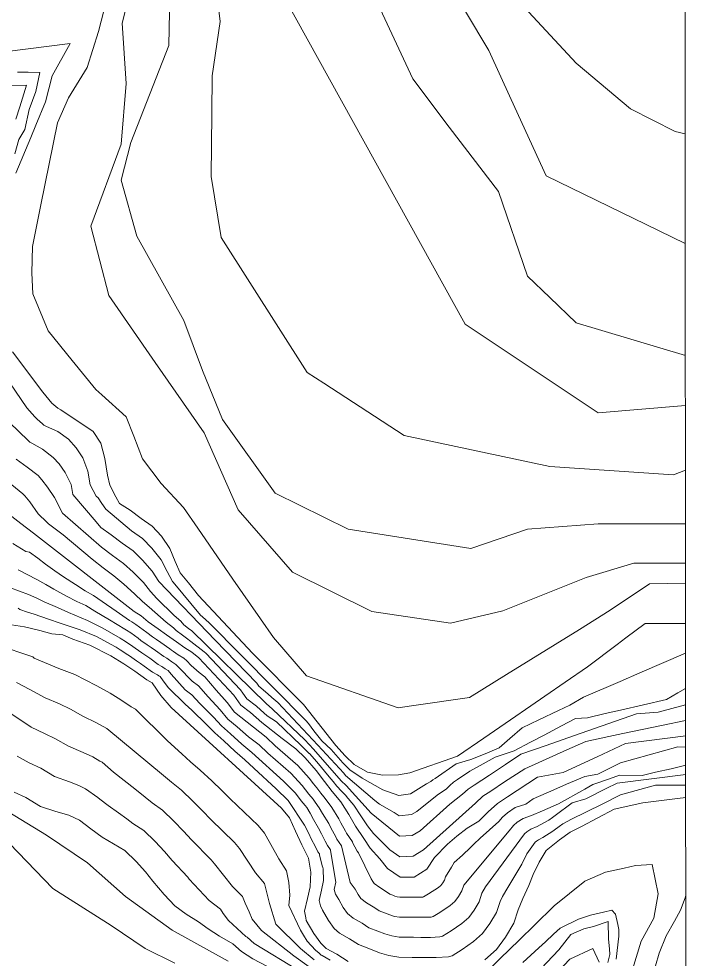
# Model space of a CAD drawing. Header units: millimetres. Extents: x 1101 to 4203, y 1053 to 1744.
# Drawn here: x 2834.4 to 2949.3, y 1451.6 to 1613.3 of the extents above; entities that cross this region are included whole.
import ezdxf

# ---------------------------------------------------------------- set-up
doc = ezdxf.new("R2010")
doc.units = ezdxf.units.MM
doc.layers.add('01_Fina', color=7, linetype='Continuous')

msp = doc.modelspace()

# ---------------------------------------------------------------- linework, layer by layer
at = {"layer": '01_Fina', "color": 252, "linetype": 'Continuous', "lineweight": 9, "true_color": 0x939598}
for p, q in [((2885.09, 1487.71), (2885.09, 1487.71)), ((2885.81, 1488.45), (2885.81, 1488.45)), ((2905.59, 1482.44), (2905.59, 1482.44)), ((2907.06, 1480.37), (2907.06, 1480.37)), ((2895.02, 1465.43), (2895.02, 1465.43)), ((2892.23, 1463.65), (2892.23, 1463.65))]:
    msp.add_line(p, q, dxfattribs=at)
at = {"layer": '01_Fina', "color": 252, "lineweight": 9, "true_color": 0x939598}
for points in [[(2210.23, 1123.47), (2949.32, 1123.47), (2948.88, 1741.26), (2209.79, 1741.26), (2210.23, 1123.4)], [(2870.42, 1451.27), (2860.78, 1456.6), (2852.79, 1462.42), (2846.22, 1468.17), (2839.19, 1472.95), (2831.4, 1477.73)]]:
    msp.add_lwpolyline(points, dxfattribs=at)
for points, elevation in [([(2949.02, 1546.84), (2934.02, 1545.58), (2911.13, 1560.83), (2880.16, 1616.86), (2877.74, 1643.11), (2878.37, 1661.15), (2832.56, 1671.46), (2802.99, 1672.1), (2769.93, 1683.21), (2754.67, 1693.06), (2730.74, 1716.97), (2718.38, 1735.11), (2712.34, 1741.26)], 20), ([(2949, 1574.69), (2942.27, 1577.96), (2925.06, 1586.32), (2919.08, 1599.45), (2915.24, 1607.89), (2907.01, 1621.63), (2903.32, 1651.44), (2894.8, 1669.62), (2892.1, 1675.37), (2891.97, 1686.47), (2883.71, 1686.38), (2880.16, 1686.34), (2876.02, 1686.29), (2868.69, 1688.15), (2854.74, 1687.45), (2846.93, 1688.42), (2826.15, 1694.15), (2793.54, 1709.09), (2781.41, 1714.65), (2757.07, 1732.05), (2755.52, 1737.49), (2754.45, 1741.26)], 22), ([(2948.98, 1593.54), (2947.26, 1593.93), (2939.55, 1597.85), (2930.26, 1605.67), (2920.59, 1616.06), (2917.52, 1626.26), (2916.06, 1642.15), (2914.46, 1653.65), (2900.07, 1683.74), (2899.68, 1694.49), (2894.39, 1695.77), (2885.91, 1697.83), (2874.12, 1700.68), (2858.59, 1698.38), (2836.82, 1703.27), (2819.44, 1711.21), (2807.21, 1718.67), (2798.14, 1724.2), (2791.18, 1730.53), (2784.7, 1737.13), (2782.6, 1741.26)], 23), ([(2949.03, 1519.74), (2940.14, 1519.74), (2931.93, 1517.27), (2917.62, 1511.5), (2908.64, 1509.4), (2895.11, 1511.38), (2881.47, 1518.14), (2872.14, 1528.86), (2866.28, 1542.11), (2857.88, 1554.23), (2849.9, 1565.76), (2846.8, 1577.66), (2852.05, 1591.77), (2852.87, 1602.2), (2852.17, 1612.58), (2854.01, 1619.8)], 17), ([(2949.02, 1535.7), (2946.94, 1534.89), (2925.68, 1536.32), (2900.68, 1541.67), (2886.85, 1550.65), (2884, 1552.5), (2869.19, 1575.7), (2867.49, 1586.2), (2867.61, 1597.06), (2867.68, 1603.51), (2869.03, 1612.86), (2868.2, 1619.9)], 19), ([(2949.04, 1516.28), (2942.84, 1516.18), (2936.08, 1511.61), (2930.78, 1508.32), (2918.25, 1500.55), (2911.92, 1496.62), (2901.92, 1495.18), (2899.64, 1494.85), (2883.9, 1500.37), (2878.18, 1506.91), (2875.95, 1510.14), (2871.22, 1516.99), (2865.19, 1525.74), (2862.73, 1529.31), (2858.92, 1533.42), (2855.69, 1537.66), (2854.18, 1541.54), (2852.87, 1544.89), (2848.72, 1548.64), (2847.68, 1549.58), (2843.6, 1554.57), (2839.45, 1559.65), (2836.85, 1566.05), (2836.64, 1569.64), (2836.78, 1574.17), (2838.22, 1581.3), (2841.06, 1595.45), (2842.96, 1599.75), (2846.19, 1604.95), (2848.13, 1611.12), (2849.05, 1614.67)], 16), ([(2949.03, 1526.49), (2933.99, 1526.49), (2921.88, 1525.54), (2912.14, 1522.22), (2891.07, 1525.59), (2878.5, 1531.73), (2869.47, 1544.43), (2866.03, 1552.85), (2862.81, 1561.46), (2854.74, 1575.93), (2852.01, 1585.55), (2853.67, 1592.07), (2860.2, 1608.72), (2860.32, 1614.54)], 18), ([(2949.01, 1555.44), (2930.23, 1561.03), (2925.68, 1565.4), (2921.89, 1569.04), (2916.87, 1583.6), (2908.43, 1594.71), (2902.16, 1602.97), (2896.55, 1615.01)], 21), ([(2833.93, 1586.79), (2836.48, 1592.91), (2837.37, 1595.04), (2839.04, 1599.05), (2840.15, 1603.5), (2843.28, 1609.04), (2806.65, 1604.4)], 15), ([(2833.73, 1590.12), (2834.45, 1592.57), (2835.47, 1594.26), (2836.18, 1597.73), (2837.37, 1600.8), (2838.03, 1604.08), (2836.04, 1604.12), (2834.18, 1604.16)], 14), ([(2833.92, 1596.05), (2834.58, 1598.18), (2835.74, 1601.92), (2832.81, 1601.84)], 13), ([(2949.05, 1504.23), (2941.18, 1500.85), (2937.8, 1499.39), (2931.47, 1496.67), (2929.14, 1495.3), (2927.21, 1494.38), (2923.82, 1492.76), (2920.97, 1491.39), (2918.85, 1489.55), (2917.01, 1487.95), (2914.58, 1486.95), (2912.11, 1485.94), (2909.61, 1485.23), (2905.99, 1482.69), (2905.59, 1482.44), (2905.24, 1482.17), (2904.5, 1481.75), (2902.24, 1480.34), (2901.77, 1480.07), (2899.73, 1479.78), (2896.98, 1480.75), (2893.45, 1482.74), (2891.34, 1484.16), (2890.12, 1485.41), (2888.1, 1487.68), (2886.53, 1489.18), (2885.13, 1490.9), (2884.24, 1492.13), (2883.74, 1492.69), (2867.13, 1509.46), (2866.01, 1510.51), (2865.67, 1510.8), (2860.97, 1516.44), (2860.84, 1516.59), (2859.91, 1518.3), (2858.88, 1520.3), (2857.32, 1522.31), (2855.71, 1523.95), (2853.82, 1525.27), (2849.4, 1529), (2848.71, 1529.96), (2848.05, 1530.97), (2847.71, 1531.23), (2846.7, 1533.21), (2846.3, 1535.51), (2845.46, 1537.82), (2844.29, 1539.56), (2842.97, 1541.03), (2841.13, 1542.36), (2839.18, 1543.19), (2838.74, 1543.42), (2838.57, 1543.59), (2838.48, 1543.67), (2837.6, 1544.49), (2837.54, 1544.55), (2837.21, 1544.87), (2835.78, 1546.4), (2827.85, 1558.06)], 14), ([(2949.04, 1509.35), (2942.1, 1509.35), (2938.8, 1506.86), (2937.3, 1505.73), (2932.16, 1501.87), (2928.34, 1499.24), (2924.86, 1496.85), (2922.42, 1495.17), (2918.97, 1492.8), (2914.39, 1489.64), (2909.86, 1486.53), (2901.66, 1483.65), (2899.67, 1483.3), (2896.92, 1483.25), (2894.36, 1483.77), (2892.09, 1485.08), (2890.55, 1486.57), (2888.92, 1488.38), (2883.34, 1495.41), (2874.61, 1504.22), (2865.3, 1514.18), (2863.61, 1516.32), (2862.19, 1518.08), (2861.32, 1520.03), (2860.39, 1522.25), (2858.93, 1524.38), (2857.37, 1526.08), (2855.46, 1527.38), (2853.56, 1528.81), (2851.72, 1529.99), (2851.08, 1531.15), (2850.06, 1533.1), (2849.68, 1534.87), (2849.19, 1537.74), (2848.51, 1540.33), (2847.23, 1542.33), (2841.67, 1546.06), (2841.12, 1546.34), (2840.13, 1547.25), (2838.55, 1549.1), (2833.37, 1556.07)], 15), ([(2949.05, 1498.15), (2947.73, 1497.4), (2945.78, 1496.29), (2937.84, 1494.45), (2935.2, 1493.84), (2932.17, 1493.14), (2930.13, 1493.02), (2927.74, 1491.75), (2924.76, 1490.17), (2922.41, 1488.92), (2919.59, 1487.43), (2916.29, 1486.34), (2913.75, 1484.92), (2911.98, 1483.94), (2909.84, 1482.52), (2909.16, 1482.07), (2908.51, 1481.49), (2907.86, 1480.86), (2907.06, 1480.37), (2906.36, 1479.83), (2902.83, 1477.03), (2901.92, 1476.48), (2899.79, 1476.27), (2898.93, 1476.87), (2896.45, 1478.25), (2895.64, 1478.9), (2890.58, 1483.23), (2890.27, 1483.63), (2885.81, 1488.45), (2878.94, 1495.78), (2877.91, 1496.64), (2877.26, 1497.24), (2875.7, 1498.57), (2875.35, 1499.07), (2868.16, 1506.5), (2858.5, 1516.57), (2857.36, 1518.35), (2855.71, 1520.24), (2854.06, 1521.81), (2852.18, 1523.16), (2850.29, 1524.6), (2848.5, 1525.85), (2847.73, 1526.84), (2843.73, 1531.54), (2843.42, 1533.27), (2842.41, 1535.3), (2841.35, 1536.8), (2840.35, 1537.91), (2838.5, 1539.3), (2836.68, 1540.33), (2836.35, 1540.5), (2836.02, 1540.83), (2832.84, 1543.9)], 13), ([(2949.05, 1495.33), (2944.31, 1494.1), (2940.6, 1493.79), (2932.22, 1490.86), (2928.79, 1489.67), (2925.08, 1488.37), (2920.73, 1486.85), (2918.08, 1485.09), (2915.33, 1483.27), (2912.7, 1481.52), (2911.69, 1480.85), (2910.72, 1479.98), (2908.54, 1478.29), (2903.42, 1473.71), (2902.07, 1472.9), (2899.85, 1472.76), (2895, 1476.72), (2890.71, 1481.49), (2889.83, 1482.31), (2885.09, 1487.71), (2883.6, 1489.35), (2878.03, 1494.63), (2876.94, 1495.56), (2864.18, 1508.06), (2863.59, 1508.49), (2862.77, 1509.09), (2862.26, 1509.72), (2861.14, 1510.72), (2858.16, 1513.62), (2857.08, 1514.84), (2855.85, 1516.4), (2854.1, 1518.17), (2852.4, 1519.68), (2850.54, 1521.05), (2848.65, 1522.49), (2841.96, 1528.33), (2840.54, 1531.03), (2839.36, 1532.79), (2838.41, 1534.03), (2837.73, 1534.78), (2835.87, 1536.24), (2833.97, 1537.58)], 12), ([(2949.05, 1492.66), (2945.19, 1491.86), (2938.26, 1490.41), (2935.85, 1489.91), (2931.88, 1489.08), (2928.61, 1487.61), (2921.41, 1484.37), (2917.94, 1482.09), (2915.57, 1480.52), (2914.22, 1479.63), (2912.92, 1478.47), (2904.01, 1470.4), (2902.22, 1469.32), (2899.91, 1469.24), (2898.18, 1470.44), (2895.38, 1473.23), (2894.35, 1474.55), (2893.24, 1476.25), (2892.02, 1478.08), (2890.72, 1479.65), (2890.68, 1479.71), (2889.92, 1480.49), (2889.07, 1481.39), (2888.44, 1482.17), (2887.76, 1482.97), (2885.64, 1485.58), (2884.37, 1486.98), (2884.36, 1486.98), (2882.93, 1488.45), (2878.72, 1492.41), (2877.12, 1493.47), (2875.97, 1494.48), (2875.28, 1495.11), (2873.63, 1496.39), (2872.93, 1497.39), (2872.51, 1497.95), (2866.58, 1504.24), (2866.3, 1504.46), (2864, 1506.25), (2863.26, 1506.83), (2862.55, 1507.33), (2861.46, 1508.13), (2861.04, 1508.57), (2859.75, 1509.56), (2856.81, 1512.13), (2855.67, 1513.12), (2854.34, 1514.45), (2852.48, 1516.09), (2850.74, 1517.55), (2848.9, 1518.94), (2847.02, 1520.39), (2842.03, 1524.58), (2840.67, 1525.64), (2839.56, 1526.5), (2839.25, 1526.74), (2837.77, 1528.21), (2836.3, 1530.27), (2835.47, 1531.27), (2835.12, 1531.65), (2833.23, 1533.17)], 11), ([(2949.06, 1490.02), (2938.73, 1488.72), (2933.83, 1486.43), (2928.01, 1483.7), (2923.56, 1482.9), (2918.44, 1479.52), (2916.74, 1478.4), (2915.12, 1476.96), (2913.49, 1475.38), (2911.5, 1474.15), (2909.73, 1472.79), (2908.13, 1471.4), (2905.88, 1469.11), (2904.59, 1467.08), (2902.37, 1465.74), (2899.97, 1465.73), (2897.81, 1467.22), (2896.48, 1468.87), (2894.85, 1470.73), (2893.71, 1472.37), (2892.32, 1474.51), (2891.18, 1476.52), (2889.76, 1478.7), (2888.32, 1480.47), (2886.97, 1482.16), (2885.53, 1484.04), (2883.65, 1486.24), (2882.07, 1487.8), (2879.68, 1489.59), (2876.21, 1492.32), (2874.28, 1494.05), (2872.59, 1495.29), (2871.39, 1497.02), (2865.38, 1503.44), (2864.17, 1504.43), (2862.96, 1505.18), (2861.51, 1506.17), (2859.82, 1507.41), (2858.37, 1508.41), (2856.68, 1509.65), (2855.47, 1510.64), (2854.26, 1511.39), (2836.94, 1524.85), (2834.78, 1526.55), (2833.25, 1527.76)], 11), ([(2949.06, 1488.07), (2947.7, 1488.12), (2937.87, 1485.37), (2933.98, 1483.45), (2931.75, 1483.06), (2928.57, 1481.69), (2926.38, 1480.74), (2922.84, 1479.21), (2921.56, 1478.25), (2919.77, 1477.68), (2918.41, 1476.78), (2917.58, 1476.04), (2916.92, 1475.32), (2913.71, 1472.41), (2912.64, 1471.42), (2912.07, 1470.8), (2910.72, 1469.53), (2909.25, 1468.25), (2908.81, 1467.42), (2907.8, 1465.79), (2907.58, 1465.23), (2907.29, 1464.75), (2906.98, 1464.32), (2906.59, 1463.97), (2904.85, 1462.87), (2904, 1462.35), (2903.85, 1462.31), (2903.31, 1462.28), (2902.76, 1462.29), (2899.91, 1462.29), (2899.49, 1462.36), (2899.09, 1462.48), (2898.7, 1462.63), (2898.18, 1462.83), (2897.79, 1463.09), (2896.48, 1463.93), (2895.52, 1464.65), (2895.27, 1464.98), (2895.02, 1465.43), (2892.81, 1469.89), (2892.61, 1470.22), (2891.81, 1471.68), (2891.76, 1471.78), (2890.76, 1473.31), (2890.58, 1473.64), (2889.79, 1475.06), (2889.44, 1475.73), (2888.21, 1477.69), (2887.58, 1478.57), (2886.85, 1479.55), (2886.35, 1480.18), (2885.64, 1481.06), (2885.06, 1481.8), (2884.33, 1482.76), (2882.4, 1484.91), (2878.47, 1488.31), (2876.93, 1489.78), (2871.48, 1494.1), (2870.22, 1495.76), (2868.36, 1497.88), (2866.42, 1500.15), (2865.42, 1500.93), (2864.07, 1502.14), (2863.29, 1502.91), (2862.81, 1503.38), (2861.84, 1503.97), (2861.03, 1504.53), (2860.68, 1504.77), (2860.36, 1504.97), (2858.86, 1506.06), (2858.12, 1506.57), (2857.43, 1507.04), (2856.41, 1507.78), (2855.8, 1508.23), (2854.57, 1509.18), (2853.85, 1509.63), (2853.46, 1509.87), (2851.16, 1511.46), (2848.73, 1513.1), (2847.25, 1514.13), (2845.86, 1514.95), (2844.18, 1516.04), (2842.11, 1517.38), (2840.64, 1518.4), (2839, 1519.52), (2837.68, 1520.55), (2836.25, 1521.62), (2835.63, 1521.72), (2833.4, 1523.11)], 10), ([(2949.06, 1484.96), (2946.58, 1484.38), (2943.86, 1483.76), (2941.59, 1483.23), (2937.69, 1483.28), (2935.95, 1482.66), (2933.1, 1481.66), (2931.71, 1480.87), (2927.19, 1478.33), (2924.43, 1477.15), (2922.55, 1476.35), (2921.1, 1475.83), (2920.08, 1475.16), (2919.45, 1474.6), (2918.73, 1473.69), (2910.92, 1464.37), (2910.56, 1463.37), (2909.98, 1462.41), (2909.38, 1461.56), (2908.58, 1460.86), (2906.78, 1459.67), (2905.64, 1458.96), (2905.33, 1458.87), (2904.26, 1458.83), (2903.15, 1458.83), (2902.32, 1458.84), (2902.01, 1458.84), (2899.85, 1458.86), (2899.01, 1458.99), (2898.21, 1459.23), (2897.44, 1459.53), (2896.4, 1459.94), (2895.61, 1460.44), (2894.18, 1461.32), (2893.23, 1462.07), (2892.74, 1462.74), (2892.23, 1463.65), (2891.38, 1464.82), (2889.87, 1471.09), (2889.12, 1472.24), (2888.84, 1472.78), (2888.12, 1474.11), (2887.71, 1474.93), (2886.65, 1476.68), (2886.04, 1477.65), (2885.38, 1478.64), (2885, 1479.11), (2884.31, 1479.97), (2883.69, 1480.75), (2883.13, 1481.48), (2881.16, 1483.59), (2877.26, 1487.02), (2875.72, 1488.49), (2873.9, 1489.85), (2871.98, 1491.6), (2870.36, 1492.91), (2869.04, 1494.51), (2866.96, 1496.74), (2865.3, 1498.6), (2864.22, 1499.42), (2861.94, 1501.78), (2861.44, 1502.32), (2860.72, 1502.77), (2860.11, 1503.19), (2859.85, 1503.37), (2859.38, 1503.64), (2857.9, 1504.71), (2857.19, 1505.21), (2856.5, 1505.68), (2855.43, 1506.44), (2854.92, 1506.81), (2853.67, 1507.73), (2852.95, 1508.17), (2852.66, 1508.35), (2850.02, 1510), (2847.48, 1511.48), (2845.94, 1512.45), (2844.42, 1513.11), (2842.64, 1514.06), (2840.44, 1515.23), (2839.08, 1516.03), (2837.54, 1516.92), (2834.33, 1518.58)], 9), ([(2949.06, 1483.39), (2937.27, 1481.89), (2935.42, 1480.96), (2931.88, 1479.17), (2929.56, 1478.52), (2926.63, 1476.35), (2926.17, 1476.01), (2925.53, 1475.54), (2925.33, 1475.41), (2923.54, 1474.44), (2922.43, 1473.98), (2921.75, 1473.54), (2921.33, 1473.17), (2914.66, 1464.06), (2914.04, 1462.95), (2913.54, 1461.51), (2912.68, 1460.07), (2911.77, 1458.79), (2910.57, 1457.75), (2908.72, 1456.48), (2907.27, 1455.58), (2906.81, 1455.44), (2905.21, 1455.37), (2903.54, 1455.38), (2902.3, 1455.39), (2902.02, 1455.39), (2899.79, 1455.43), (2898.53, 1455.63), (2897.33, 1455.98), (2896.17, 1456.43), (2894.62, 1457.04), (2893.43, 1457.8), (2891.88, 1458.7), (2890.94, 1459.5), (2890.2, 1460.5), (2889.43, 1461.86), (2888.84, 1462.8), (2888.61, 1463.58), (2888.92, 1464.89), (2888.02, 1470.29), (2887.98, 1470.4), (2887.48, 1471.16), (2887.1, 1471.91), (2886.44, 1473.16), (2885.97, 1474.14), (2885.1, 1475.67), (2884.5, 1476.73), (2883.91, 1477.73), (2883.66, 1478.04), (2882.98, 1478.87), (2882.32, 1479.7), (2881.93, 1480.2), (2879.92, 1482.26), (2874.51, 1487.19), (2872.74, 1488.62), (2870.84, 1490.37), (2869.25, 1491.72), (2867.87, 1493.25), (2865.57, 1495.59), (2864.17, 1497.05), (2863.01, 1497.91), (2860.59, 1500.65), (2860.08, 1501.27), (2859.6, 1501.57), (2859.19, 1501.85), (2859.02, 1501.97), (2858.41, 1502.31), (2856.94, 1503.37), (2856.25, 1503.85), (2855.57, 1504.32), (2854.45, 1505.11), (2854.04, 1505.39), (2852.77, 1506.27), (2852.05, 1506.72), (2851.85, 1506.84), (2848.89, 1508.54), (2846.22, 1509.87), (2842.99, 1511.26), (2841.1, 1512.08), (2838.76, 1513.08), (2837.51, 1513.67), (2836.08, 1514.33), (2833.02, 1515.45)], 8), ([(2834.29, 1511.99), (2834.62, 1511.73), (2835.95, 1511.31), (2837.09, 1510.93), (2839.56, 1510.09), (2841.55, 1509.41), (2844.97, 1508.25), (2847.76, 1507.09), (2851.05, 1505.32), (2851.15, 1505.26), (2851.87, 1504.81), (2853.17, 1503.97), (2853.46, 1503.77), (2854.64, 1502.95), (2855.32, 1502.49), (2855.99, 1502.02), (2857.43, 1500.98), (2858.18, 1500.57), (2858.27, 1500.51), (2858.47, 1500.37), (2858.72, 1500.22), (2859.23, 1499.51), (2860.14, 1498.26), (2863.04, 1495.49), (2864.18, 1494.45), (2866.7, 1492), (2868.13, 1490.53), (2869.69, 1489.15), (2871.59, 1487.38), (2873.3, 1485.9), (2874.85, 1484.44), (2878.67, 1480.93), (2880.73, 1478.91), (2883.55, 1474.66), (2884.23, 1473.34), (2884.76, 1472.21), (2885.36, 1471.05), (2885.84, 1470.09), (2886.09, 1469.71), (2886.12, 1469.59), (2886.59, 1467.67), (2886.67, 1467.4), (2886.76, 1467.16), (2886.8, 1465.14), (2886.47, 1463.48), (2886.06, 1461.73), (2886.29, 1460.77), (2886.64, 1460.07), (2887.66, 1458.26), (2888.65, 1456.92), (2889.58, 1456.08), (2891.25, 1455.15), (2892.84, 1454.14), (2894.9, 1453.33), (2896.45, 1452.73), (2898.05, 1452.26), (2899.73, 1451.99), (2902.03, 1451.94), (2902.27, 1451.94), (2903.94, 1451.93), (2906.15, 1451.92), (2908.3, 1452.01), (2908.91, 1452.19), (2910.65, 1453.28), (2912.56, 1454.64), (2914.16, 1456.03), (2915.37, 1457.74), (2916.53, 1459.65), (2917.17, 1461.54), (2917.59, 1462.38), (2918.49, 1463.95), (2920.9, 1467.95), (2921.78, 1469.71), (2923.21, 1471.73), (2923.42, 1471.91), (2923.76, 1472.14), (2924.53, 1472.54), (2926.23, 1473.66), (2926.46, 1473.83), (2927.31, 1474.46), (2927.92, 1474.91), (2929.46, 1475.68), (2931.91, 1476.91), (2934.82, 1478.36), (2937.88, 1479.89), (2943.85, 1481.52), (2949.06, 1481.52)], 7), ([(2891.05, 1451.25), (2889.08, 1452.51), (2887.28, 1453.47), (2886.36, 1454.35), (2885.13, 1456.02), (2883.85, 1458.29), (2883.74, 1458.75), (2883.51, 1459.88), (2884.03, 1462.07), (2884.51, 1464.06), (2884.62, 1466.57), (2884.2, 1469.02), (2883.08, 1471.27), (2881.99, 1473.65), (2880.97, 1475.9), (2879.57, 1477.59), (2860.6, 1494.89), (2858.84, 1496.96), (2857.35, 1499.16), (2856.46, 1499.65), (2854.39, 1501.12), (2852.48, 1502.43), (2850.25, 1503.81), (2846.63, 1505.63), (2843.71, 1506.64), (2842.01, 1507.39), (2840.12, 1507.57), (2838.02, 1508.11), (2835.42, 1508.78), (2833.16, 1509.14)], 6), ([(2887.95, 1451.46), (2886.55, 1452.26), (2886.42, 1452.32), (2886.03, 1452.67), (2885.42, 1453.17), (2883.98, 1454.74), (2883.38, 1455.73), (2882.83, 1456.62), (2880.86, 1460.87), (2881.01, 1462.62), (2880.85, 1464.8), (2880.42, 1466.82), (2879.1, 1468.88), (2876.66, 1473.27), (2875.55, 1474.63), (2870.75, 1479.21), (2869.3, 1480.64), (2867.6, 1482.29), (2865.62, 1484.15), (2863.96, 1485.58), (2862.47, 1486.91), (2859.98, 1489.17), (2854.48, 1494.61), (2853.76, 1495), (2851.97, 1496.22), (2850.15, 1497.35), (2847.83, 1498.62), (2845.85, 1499.67), (2844.03, 1500.57), (2841.32, 1501.61), (2837.08, 1503.38), (2836.82, 1503.62), (2834.93, 1504.26), (2832.57, 1505.05)], 5), ([(2834.04, 1499.19), (2836.33, 1498), (2838.94, 1496.57), (2841.43, 1495.51), (2843.3, 1494.61), (2845.41, 1493.43), (2847.81, 1492.27), (2849.56, 1491.31), (2859.3, 1483.19), (2860.65, 1482.04), (2862.38, 1480.69), (2864.35, 1478.82), (2866.02, 1477.13), (2867.43, 1475.67), (2871.52, 1471.66), (2872.36, 1470.65), (2875.12, 1466.5), (2876.65, 1464.62), (2877.08, 1463.03), (2877.5, 1461.18), (2878.6, 1457.64), (2882.83, 1453.46), (2885.18, 1451.49)], 4), ([(2884.33, 1450.3), (2881.68, 1452.18), (2876.14, 1456.53), (2874.52, 1458.48), (2874, 1459.74), (2873.31, 1461.25), (2872.87, 1462.42), (2871.14, 1464.12), (2868.05, 1468.02), (2867.49, 1468.7), (2864.12, 1472.13), (2862.74, 1473.63), (2861.1, 1475.35), (2859.14, 1477.22), (2857.34, 1478.51), (2856.14, 1479.46), (2854.38, 1480.9), (2850.73, 1483.78), (2848.74, 1485.5), (2848.38, 1485.69), (2847.14, 1486.4), (2845.48, 1487.19), (2842.98, 1488.25), (2840.75, 1489.54), (2838.83, 1490.45), (2836.55, 1491.54), (2830.24, 1495.71)], 3), ([(2882.6, 1449.62), (2874.86, 1454.33), (2873.68, 1455.41), (2873.47, 1455.53), (2870.5, 1458.3), (2869.54, 1459.48), (2869.09, 1460.22), (2867.16, 1461.74), (2863.74, 1465.4), (2863.46, 1465.73), (2860.8, 1468.59), (2859.46, 1470.13), (2857.85, 1471.88), (2855.9, 1473.76), (2854.03, 1474.97), (2852.97, 1475.73), (2851.57, 1476.77), (2849.76, 1478.07), (2848.38, 1479.13), (2848.01, 1479.41), (2845.87, 1480.94), (2845.69, 1481.04), (2844.73, 1481.49), (2843.15, 1482.11), (2840.56, 1483.06), (2838.21, 1484.48), (2836.23, 1485.39), (2834.16, 1486.51)], 2), ([(2949.06, 1479.45), (2947.66, 1479.27), (2941.68, 1478.5), (2936.76, 1477.44), (2931.14, 1474.43), (2929.22, 1473.47), (2927.39, 1472.12), (2925.09, 1470.29), (2923.85, 1468.29), (2922.87, 1466.17), (2922.1, 1464.29), (2921.06, 1462.05), (2920.29, 1460.12), (2919.51, 1457.79), (2918.06, 1455.4), (2916.55, 1453.27), (2914.55, 1451.53)], 6), ([(2938.63, 1445.74), (2941.42, 1454.73), (2943.56, 1458.66), (2944.31, 1462.85), (2943.28, 1467.91), (2940.44, 1467.71), (2938.48, 1467.28), (2935.29, 1466.58), (2931.7, 1465.04), (2926.48, 1460.81), (2923.08, 1457.49), (2920.47, 1454.93), (2917.14, 1451.68), (2912.98, 1447.61)], 5), ([(2921.07, 1451.04), (2923.15, 1452.96), (2923.8, 1453.56), (2924.94, 1454.63), (2926.34, 1455.92), (2927.49, 1456.98), (2930.66, 1458.52), (2932.7, 1459.19), (2934.94, 1459.7), (2936.34, 1460.04), (2937.02, 1459.39), (2937.38, 1457.61), (2937.57, 1456.72), (2937.58, 1455.58), (2937.13, 1451.61)], 4), ([(2935.67, 1451.06), (2936, 1452.45), (2935.94, 1453.38), (2935.77, 1455.04), (2935.75, 1458.08), (2933.19, 1457.25), (2931.57, 1456.86), (2929.31, 1455.87), (2927.25, 1453.22), (2923.17, 1448.91)], 3), ([(2934.21, 1451.09), (2933.11, 1453.48), (2929.14, 1451.65), (2927.14, 1449.53)], 2)]:
    msp.add_lwpolyline(points, dxfattribs=dict(at, elevation=elevation))
at = {"layer": '01_Fina', "color": 252, "linetype": 'Continuous', "lineweight": 9, "true_color": 0x939598}
for points, elevation in [([(2833.63, 1480.33), (2835.66, 1479.41), (2838.14, 1477.87), (2840.81, 1477.02), (2843, 1476.39), (2844.87, 1475.54), (2846.82, 1474.03), (2848.77, 1472.63), (2850.72, 1471.44), (2852.66, 1470.3), (2854.6, 1468.41), (2856.18, 1466.63), (2857.49, 1465.05), (2859.44, 1462.77), (2861.25, 1460.77), (2863.18, 1459.35), (2865.31, 1458.02), (2866.99, 1456.86), (2868.94, 1455.6), (2871.22, 1454.29), (2872.7, 1452.94), (2874.63, 1451.69), (2877.05, 1450.44)], 1), ([(2832.84, 1471.54), (2840.26, 1463.78), (2850.31, 1457.41), (2856.17, 1453.47), (2861.23, 1450.96)], -1), ([(2949.08, 1462.64), (2948.95, 1462.19), (2948.17, 1460.05), (2947.12, 1458.14), (2945.7, 1455.66), (2944.52, 1452.64), (2943.88, 1450.5), (2943.22, 1448.24), (2942.47, 1445.87), (2941.58, 1444.07), (2941.04, 1443.55), (2939.37, 1441.11), (2937.15, 1438.94), (2935.4, 1435.55), (2934.13, 1431.91), (2934.07, 1427.51), (2934.28, 1424.34), (2936.19, 1421.14), (2937.23, 1419.41), (2938.43, 1418.17), (2940.75, 1415.71), (2942.68, 1414.23), (2944.71, 1414.23), (2949.11, 1414.79)], 6)]:
    msp.add_lwpolyline(points, dxfattribs=dict(at, elevation=elevation))

doc.saveas('drawing.dxf')
